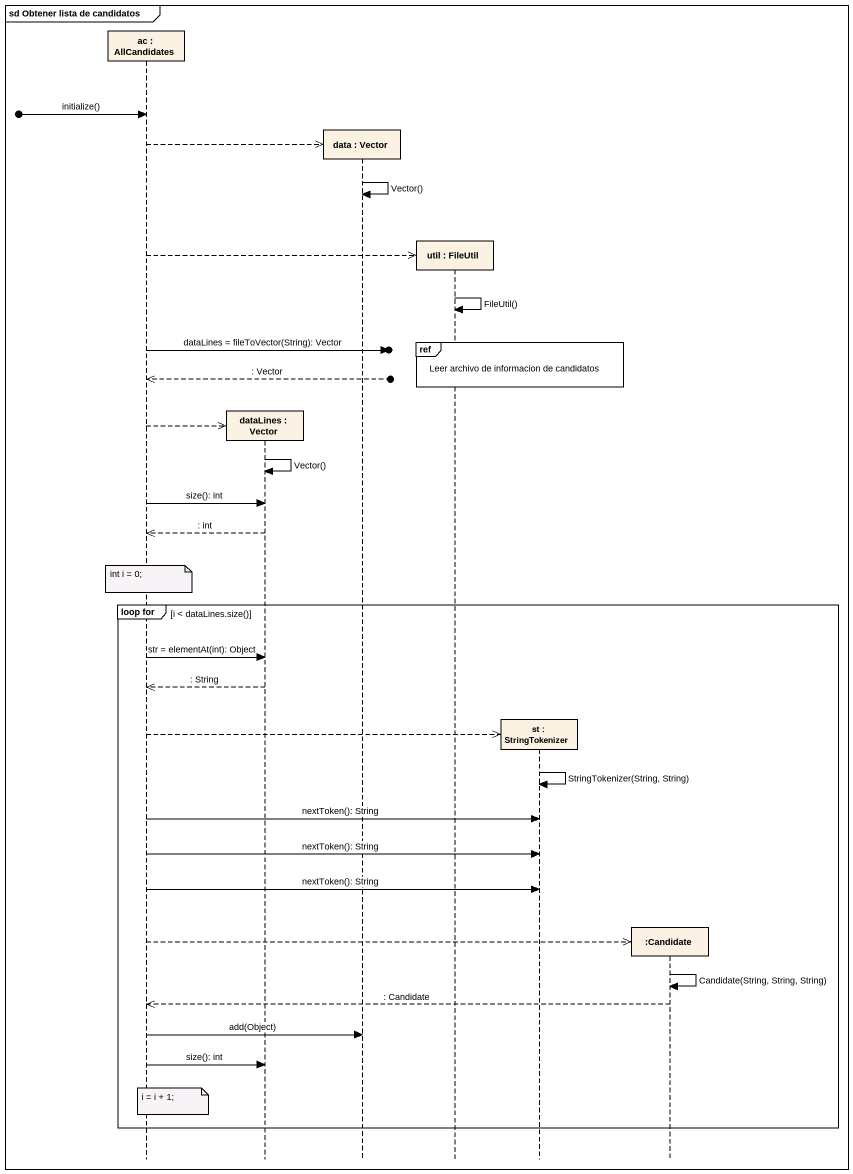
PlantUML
@startuml
mainframe sd Obtener lista de candidatos
hide footbox
participant "ac : AllCandidates" as ac
participant "dataLines : Vector" as dataLines
participant "data : Vector" as data
participant "util : FileUtil" as util
participant "st : StringTokenizer" as st
participant ":Candidate" as Candidate

[o-> ac : initialize()
ac -->> data **
data -> data : Vector()
ac -->> util **
util -> util : FileUtil()
ref over util, st : Leer archivo de informacion de candidatos
ac ->o] : dataLines = fileToVector(String): Vector
ac <<--o] : : Vector
ac -->> dataLines **
dataLines -> dataLines : Vector()
ac -> dataLines : size(): int
dataLines -->> ac : : int
note over ac : int i = 0;
group loop for [i < dataLines.size()]
  ac -> dataLines : str = elementAt(int): Object
  dataLines -->> ac : : String
  ac -->> st **
  st -> st : StringTokenizer(String, String)
  ac -> st : nextToken(): String
  ac -> st : nextToken(): String
  ac -> st : nextToken(): String
  ac -->> Candidate **
  Candidate -> Candidate : Candidate(String, String, String)
  Candidate -->> ac : : Candidate
  ac -> data : add(Object)
  ac -> dataLines : size(): int
  note over ac : i = i + 1;
end
@enduml
